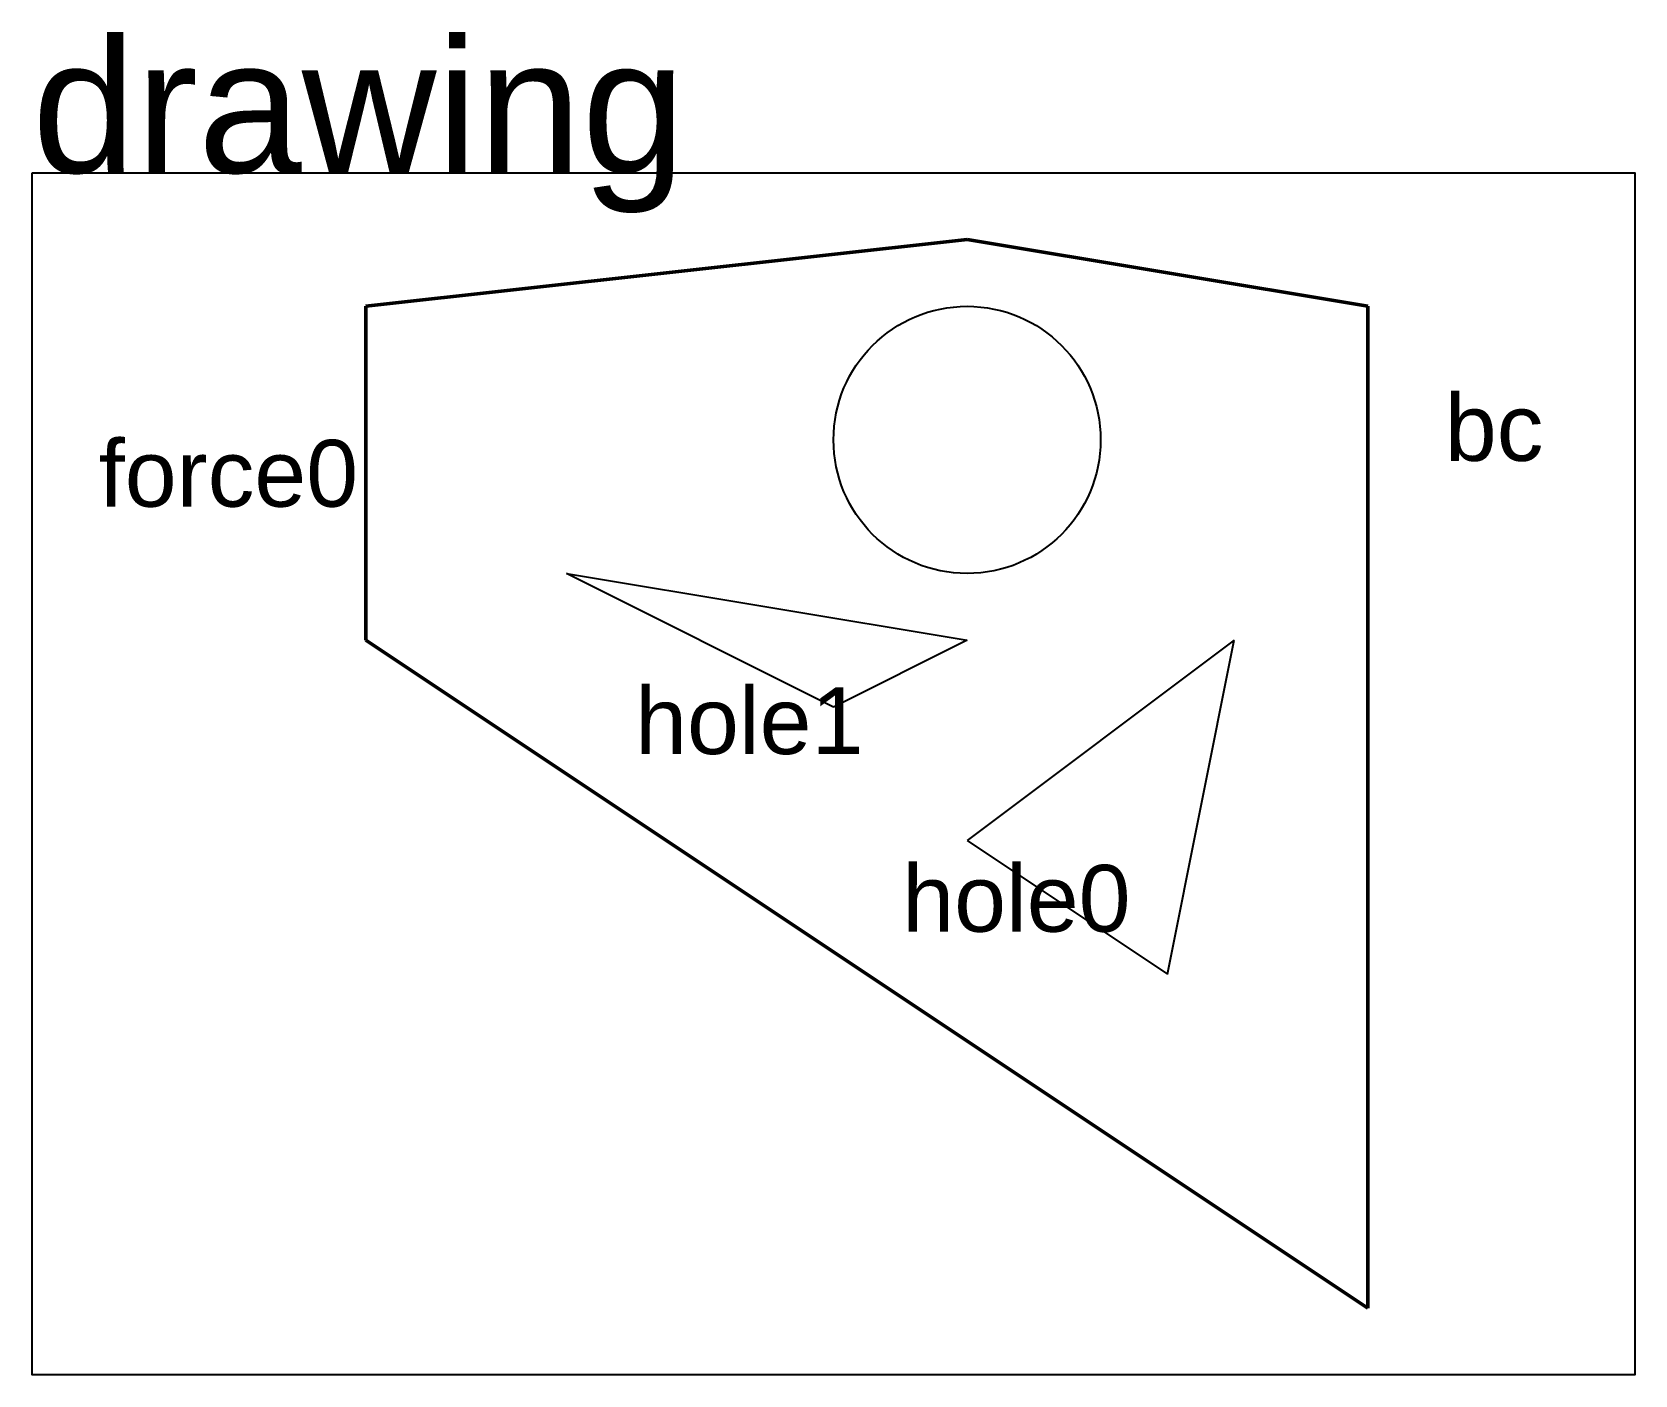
# Model space of a CAD drawing. Header units: metres. Extents: x 5 to 17, y 4.5 to 14.6.
import ezdxf

# ---------------------------------------------------------------- set-up
doc = ezdxf.new("R2010")
doc.units = ezdxf.units.M
doc.header["$MEASUREMENT"] = 0
for name, color, linetype in [('bc', 3, 'Continuous'), ('force0', 4, 'Continuous'), ('hole0', 1, 'Continuous'), ('hole1', 2, 'Continuous'), ('marker1', 5, 'Continuous'), ('svgframe', 6, 'Continuous')]:
    doc.layers.add(name, color=color, linetype=linetype)
doc.styles.get("Standard").update_dxf_attribs({"font": 'Arial.ttf'})

msp = doc.modelspace()

# ---------------------------------------------------------------- linework, layer by layer
at = {"lineweight": 50}
for p, q in [((7.5, 12.5), (12, 13)), ((12, 13), (15, 12.5)), ((7.5, 10), (15, 5))]:
    msp.add_line(p, q, dxfattribs=at)
at = {"layer": 'bc', "lineweight": 50}
msp.add_line((15, 12.5), (15, 5), dxfattribs=at)
at = {"layer": 'force0', "lineweight": 50}
msp.add_line((7.5, 10), (7.5, 12.5), dxfattribs=at)
at = {"layer": 'hole0', "lineweight": 25}
for p, q in [((14, 10), (12, 8.5)), ((13.5, 7.5), (14, 10)), ((12, 8.5), (13.5, 7.5))]:
    msp.add_line(p, q, dxfattribs=at)
at = {"layer": 'hole1', "lineweight": 25}
for p, q in [((9, 10.5), (12, 10)), ((11, 9.5), (9, 10.5)), ((12, 10), (11, 9.5))]:
    msp.add_line(p, q, dxfattribs=at)
at = {"layer": 'marker1', "lineweight": 25}
msp.add_circle((12, 11.5), 1, dxfattribs=at)
at = {"layer": 'svgframe'}
msp.add_lwpolyline([(5, 13.5), (17, 13.5), (17, 4.5), (5, 4.5)], close=True, dxfattribs=at)

# ---------------------------------------------------------------- texts
at = {"layer": 'bc', "lineweight": 25}
msp.add_text('bc', height=0.5, dxfattribs=at).set_placement((15.577, 11.343))
at = {"layer": 'force0', "lineweight": 25}
msp.add_text('force0', height=0.5, dxfattribs=at).set_placement((5.5, 11))
at = {"layer": 'hole0', "lineweight": 25}
msp.add_text('hole0', height=0.5, dxfattribs=at).set_placement((11.515, 7.818))
at = {"layer": 'hole1', "lineweight": 25}
msp.add_text('hole1', height=0.5, dxfattribs=at).set_placement((9.515, 9.148))
at = {"layer": 'svgframe'}
msp.add_text('drawing', height=1, dxfattribs=at).set_placement((5, 13.5))

doc.saveas('drawing.dxf')
